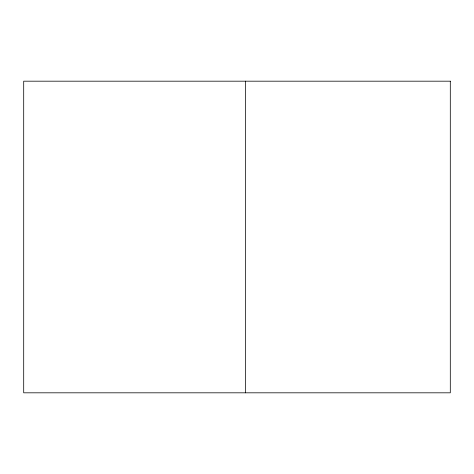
<?xml version="1.0" encoding="UTF-8"?>
<svg xmlns="http://www.w3.org/2000/svg" width="474" height="474" viewBox="0 0 474 474"><rect width="100%" height="100%" fill="white"/><g stroke="black" fill="none" stroke-linecap="round" stroke-linejoin="round"><path stroke-width="0.71" d="M245.396 81.184L245.396 392.816M450.3 81.184L23.7 81.184L23.7 392.816L450.3 392.816L450.3 81.184"/></g></svg>
